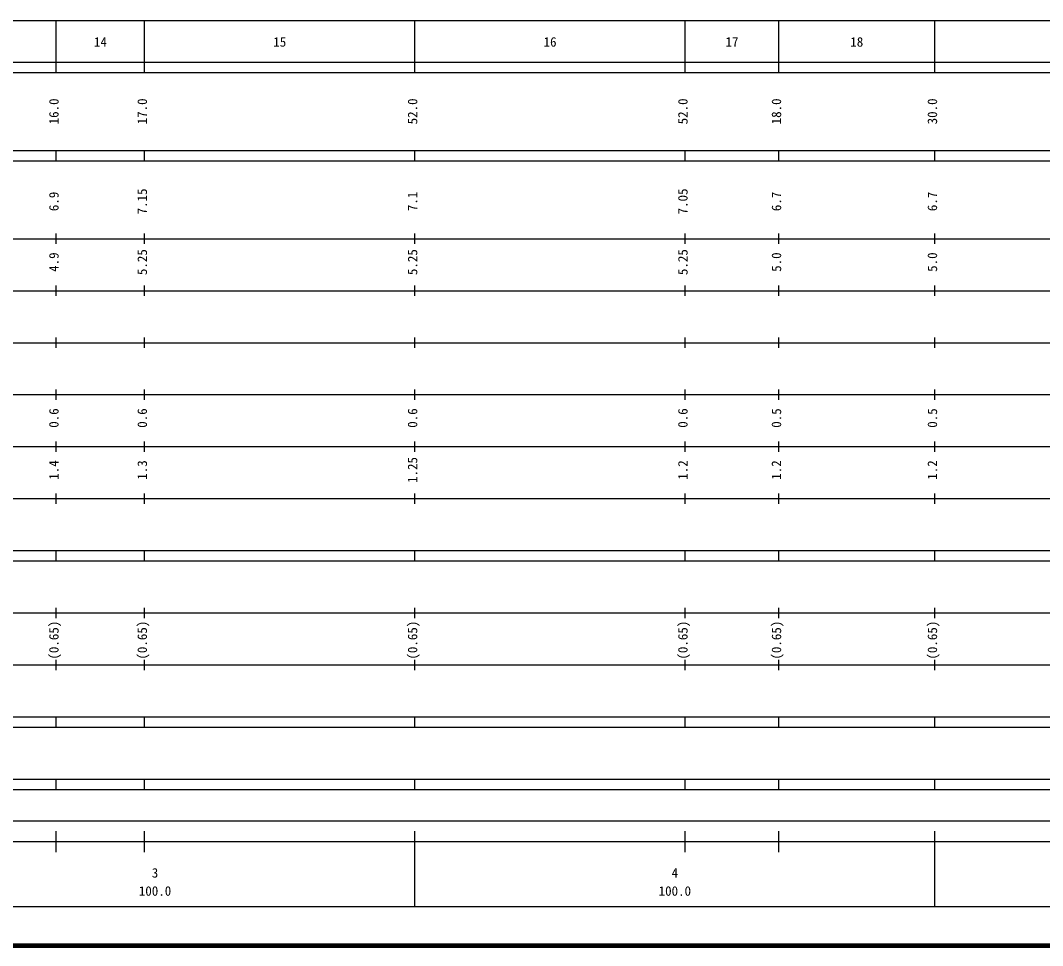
# Model space of a CAD drawing. Units: millimetres on the paper, enlarged 1000 times. Extents: x 40000 to 680000, y 20000 to 380000.
# Drawn here: x 292108 to 488739, y 20000 to 198000 of the extents above; entities that cross this region are included whole.
import ezdxf
from ezdxf.enums import TextEntityAlignment as Align

# ---------------------------------------------------------------- set-up
doc = ezdxf.new("R2010")
doc.units = ezdxf.units.MM
doc.header["$LTSCALE"] = 1000
doc.layers.add('M-TTL', color=2, linetype='Continuous', lineweight=140)
doc.layers.add('M-TTL-BAND', color=7, linetype='Continuous', lineweight=25)
doc.styles.add('ＭＳ ゴシック', font='')
doc.styles.get('ＭＳ ゴシック').set_extended_font_data('MS Gothic')

msp = doc.modelspace()

# ---------------------------------------------------------------- linework, layer by layer
at = {"layer": 'M-TTL'}
msp.add_line((40000, 20000), (680000, 20000), dxfattribs=at)
at = {"layer": 'M-TTL-BAND'}
for p, q in [((68000, 198000), (579000, 198000)), ((299000, 188000), (299000, 198000)), ((316000, 188000), (316000, 198000)), ((368000, 188000), (368000, 198000)), ((420000, 188000), (420000, 198000)), ((438000, 188000), (438000, 198000)), ((468000, 188000), (468000, 198000)), ((40000, 190000), (579000, 190000)), ((40000, 188000), (579000, 188000)), ((40000, 173000), (579000, 173000)), ((299000, 171000), (299000, 173000)), ((316000, 171000), (316000, 173000)), ((368000, 171000), (368000, 173000)), ((420000, 171000), (420000, 173000)), ((438000, 171000), (438000, 173000)), ((468000, 171000), (468000, 173000)), ((40000, 171000), (579000, 171000)), ((40000, 156000), (579000, 156000)), ((299000, 155000), (299000, 157000)), ((316000, 155000), (316000, 157000)), ((368000, 155000), (368000, 157000)), ((420000, 155000), (420000, 157000)), ((438000, 155000), (438000, 157000)), ((468000, 155000), (468000, 157000)), ((46000, 146000), (579000, 146000)), ((299000, 145000), (299000, 147000)), ((316000, 145000), (316000, 147000)), ((368000, 145000), (368000, 147000)), ((420000, 145000), (420000, 147000)), ((438000, 145000), (438000, 147000)), ((468000, 145000), (468000, 147000)), ((52000, 136000), (579000, 136000)), ((299000, 135000), (299000, 137000)), ((316000, 135000), (316000, 137000)), ((368000, 135000), (368000, 137000)), ((420000, 135000), (420000, 137000)), ((438000, 135000), (438000, 137000)), ((468000, 135000), (468000, 137000)), ((46000, 126000), (579000, 126000)), ((299000, 125000), (299000, 127000)), ((316000, 125000), (316000, 127000)), ((368000, 125000), (368000, 127000)), ((420000, 125000), (420000, 127000)), ((438000, 125000), (438000, 127000)), ((468000, 125000), (468000, 127000)), ((299000, 115000), (299000, 117000)), ((316000, 115000), (316000, 117000)), ((368000, 115000), (368000, 117000)), ((420000, 115000), (420000, 117000)), ((438000, 115000), (438000, 117000)), ((468000, 115000), (468000, 117000)), ((52000, 116000), (579000, 116000)), ((299000, 105000), (299000, 107000)), ((316000, 105000), (316000, 107000)), ((368000, 105000), (368000, 107000)), ((420000, 105000), (420000, 107000)), ((438000, 105000), (438000, 107000)), ((468000, 105000), (468000, 107000)), ((46000, 106000), (579000, 106000)), ((40000, 96000), (579000, 96000)), ((299000, 94000), (299000, 96000)), ((316000, 94000), (316000, 96000)), ((368000, 94000), (368000, 96000)), ((420000, 94000), (420000, 96000)), ((438000, 94000), (438000, 96000)), ((468000, 94000), (468000, 96000)), ((40000, 94000), (579000, 94000)), ((299000, 83000), (299000, 85000)), ((316000, 83000), (316000, 85000)), ((368000, 83000), (368000, 85000)), ((420000, 83000), (420000, 85000)), ((438000, 83000), (438000, 85000)), ((468000, 83000), (468000, 85000)), ((49000, 84000), (579000, 84000)), ((299000, 73000), (299000, 75000)), ((316000, 73000), (316000, 75000)), ((368000, 73000), (368000, 75000)), ((420000, 73000), (420000, 75000)), ((438000, 73000), (438000, 75000)), ((468000, 73000), (468000, 75000)), ((40000, 74000), (579000, 74000)), ((40000, 64000), (579000, 64000)), ((299000, 62000), (299000, 64000)), ((316000, 62000), (316000, 64000)), ((368000, 62000), (368000, 64000)), ((420000, 62000), (420000, 64000)), ((438000, 62000), (438000, 64000)), ((468000, 62000), (468000, 64000)), ((40000, 62000), (579000, 62000)), ((40000, 52000), (579000, 52000)), ((299000, 50000), (299000, 52000)), ((316000, 50000), (316000, 52000)), ((368000, 50000), (368000, 52000)), ((420000, 50000), (420000, 52000)), ((438000, 50000), (438000, 52000)), ((468000, 50000), (468000, 52000)), ((40000, 50000), (579000, 50000)), ((71000, 44000), (565000, 44000)), ((299000, 38000), (299000, 42000)), ((316000, 38000), (316000, 42000)), ((368000, 27500), (368000, 42000)), ((420000, 38000), (420000, 42000)), ((438000, 38000), (438000, 42000)), ((468000, 27500), (468000, 42000)), ((40000, 40000), (579000, 40000)), ((68000, 27500), (579000, 27500))]:
    msp.add_line(p, q, dxfattribs=at)

# ---------------------------------------------------------------- texts
at = {"layer": 'M-TTL-BAND', "style": 'ＭＳ ゴシック'}
for s, p in [('14', (307500, 192405)), ('15', (342000, 192405)), ('16', (394000, 192405)), ('17', (429000, 192405)), ('18', (453000, 192405)), ('3', (318000, 32523)), ('4', (418000, 32523)), ('100.0', (318000, 29033)), ('100.0', (418000, 29033))]:
    msp.add_text(s, height=1833, dxfattribs=at).set_placement(p, align=Align.BOTTOM_CENTER)
for s, p in [('16.0', (300000, 180500)), ('17.0', (317000, 180500)), ('52.0', (369000, 180500)), ('52.0', (421000, 180500)), ('18.0', (439000, 180500)), ('30.0', (469000, 180500)), ('7.15', (317000, 163174)), ('7.05', (421000, 163174)), ('6.9', (300000, 163174)), ('7.1', (369000, 163174)), ('6.7', (439000, 163174)), ('6.7', (469000, 163174)), ('5.25', (317000, 151500)), ('5.25', (369000, 151500)), ('5.25', (421000, 151500)), ('4.9', (300000, 151500)), ('5.0', (439000, 151500)), ('5.0', (469000, 151500)), ('0.6', (300000, 121500)), ('0.6', (317000, 121500)), ('0.6', (369000, 121500)), ('0.6', (421000, 121500)), ('0.5', (439000, 121500)), ('0.5', (469000, 121500)), ('1.4', (300000, 111500)), ('1.3', (317000, 111500)), ('1.25', (369000, 111500)), ('1.2', (421000, 111500)), ('1.2', (439000, 111500)), ('1.2', (469000, 111500)), ('(0.65)', (300000, 78764)), ('(0.65)', (317000, 78764)), ('(0.65)', (369000, 78764)), ('(0.65)', (421000, 78764)), ('(0.65)', (439000, 78764)), ('(0.65)', (469000, 78764))]:
    msp.add_text(s, height=1833, rotation=90, dxfattribs=at).set_placement(p, align=Align.BOTTOM_CENTER)

doc.saveas('drawing.dxf')
